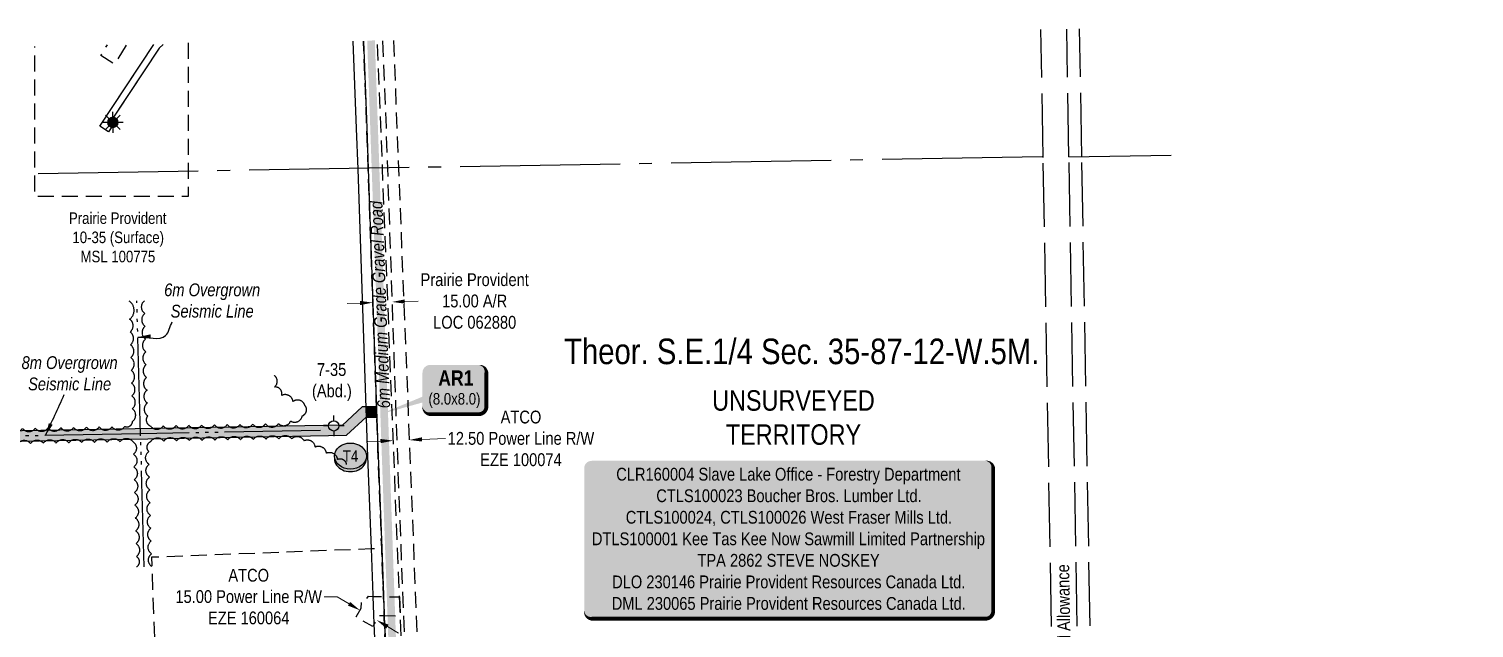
# Model space of a CAD drawing. Extents: x 571054 to 575687, y 6270459 to 6274187.
# Drawn here: x 573933 to 575063, y 6271845 to 6272313 of the extents above; entities that cross this region are included whole.
import ezdxf
from ezdxf.enums import TextEntityAlignment as Align

# ---------------------------------------------------------------- set-up
doc = ezdxf.new("R2010")
doc.units = 0
doc.header["$LTSCALE"] = 5
doc.header["$PDMODE"] = 34
doc.header["$PDSIZE"] = 0.03
for name, pattern in [('0', [1, 1, 0]), ('foc-ACCESSROAD', [3.75, 2.5, -1.25]), ('foc-FLOWLINE', [3.75, 2.5, -1.25]), ('foc-QUARTERLINE', [33, 25, -3, 2, -3]), ('foc-SEISMIC', [20.5, 15, -1, 0.5, -1, 0.5, -1, 0.5, -1]), ('foc-UNSURVEYED', [12.5, 10, -2.5])]:
    doc.linetypes.add(name, pattern=pattern)
doc.layers.get('Defpoints').update_dxf_attribs({"color": 9})
for name, color, linetype in [('AS-ROADS', 254, 'Continuous'), ('AS-SEISMIC', 224, 'foc-SEISMIC'), ('C-SYMBOL', 7, 'Continuous'), ('F-AR', 190, 'foc-ACCESSROAD'), ('F-EZE', 190, 'foc-FLOWLINE'), ('F-RW', 190, 'Continuous'), ('F-WS', 190, 'foc-ACCESSROAD'), ('F-WS-S', 190, 'Continuous'), ('L-QSEC', 8, 'foc-QUARTERLINE'), ('L-ROAD-T', 7, 'Continuous'), ('L-SECLBL', 7, 'Continuous'), ('L-SECQ', 8, 'foc-QUARTERLINE'), ('L-UNS-T', 3, 'Continuous'), ('L-USEC', 7, 'foc-UNSURVEYED'), ('P-CROSSINGS', 250, 'Continuous'), ('P-TEMP-BLOCKS', 250, 'Continuous'), ('P-TEMP-H', 41, 'Continuous'), ('P-TEMP_ACCESS ROAD', 46, 'Continuous'), ('P-WORKAREA', 113, 'Continuous'), ('P-WORKAREA-H', 111, 'Continuous'), ('T-BUSH', 110, '0')]:
    doc.layers.add(name, color=color, linetype=linetype)
for name, color, linetype, lineweight in [('F-AR-T', 190, 'Continuous', 9), ('F-EZE-T', 190, 'Continuous', 9), ('F-WS-T', 190, 'Continuous', 9), ('T-TEXT', 48, 'Continuous', 18)]:
    doc.layers.add(name, color=color, linetype=linetype, lineweight=lineweight)
doc.styles.add('175L', font='ARIALN.TTF', dxfattribs={"height": 20})
doc.styles.add('80', font='ARIALN.TTF', dxfattribs={"height": 10})
doc.styles.add('80CG', font='ARIALN.TTF', dxfattribs={"height": 10})
doc.styles.add('80L', font='ARIALN.TTF', dxfattribs={"height": 10})
doc.styles.add('80LS', font='ARIALNI.TTF', dxfattribs={"height": 10})
doc.styles.add('BOLD', font='ARIALNB.TTF')
doc.dimstyles.new('Compass 5 000', dxfattribs={"dimscale": 5, "dimtxt": 9, "dimasz": 2, "dimexe": 0.2, "dimexo": 0.0625, "dimgap": 0.5, "dimtad": 0, "dimtih": 1, "dimtoh": 1, "dimzin": 0, "dimdsep": 46, "dimtxsty": '80CG', "dimcen": 0.1, "dimse1": 1, "dimse2": 1, "dimclrd": 256, "dimclrt": 256, "dimaunit": 1, "dimadec": 4, "dimazin": 0, "dimtfac": 0.06, "dimtofl": 0, "dimtmove": 0, "dimatfit": 1, "dimfxl": 0.2, "dimtolj": 1, "dimtzin": 0, "dimlwd": -1, "dimarcsym": 0})

# ---------------------------------------------------------------- blocks, each defined once
blk = doc.blocks.new('GABD')
for p, q in [((-0.81, 0), (-1.62, 0)), ((0, 0.81), (0, 1.62)), ((1.62, 0), (0.81, 0)), ((0, -0.81), (0, -1.62))]:
    blk.add_line(p, q)
blk.add_circle((0, 0), 0.8)
blk = doc.blocks.new('*D416')
at = {"layer": 'Defpoints', "color": 0, "transparency": 16777216}
for p in [(574230.7, 6271992.1), (574221, 6271921.1), (574233.5, 6271921.6)]:
    blk.add_point(p, dxfattribs=at)
at = {"layer": 'F-EZE-T', "transparency": 16777216}
for p, q in [((574208.3, 6271991.3), (574198.3, 6271990.9)), ((574240.7, 6271992.5), (574259, 6271993.3))]:
    blk.add_line(p, q, dxfattribs=at)
for points in [[(574208.2, 6271992.9), (574208.3, 6271989.6), (574218.3, 6271991.6)], [(574240.7, 6271994.2), (574240.8, 6271990.9), (574230.7, 6271992.1)]]:
    blk.add_solid(points, dxfattribs=at)
at = {"layer": 'F-EZE-T', "transparency": 16777216, "insert": (574318.1, 6271993.3), "char_height": 10, "attachment_point": 5, "style": '80CG'}
blk.add_mtext('\\A1;ATCO\\P12.50 Power Line R/W\\PEZE 100074', dxfattribs=at)
blk = doc.blocks.new('*D419')
at = {"layer": 'Defpoints', "color": 0, "transparency": 16777216}
for p in [(574201.8, 6272112.1), (574216.8, 6272112.6), (574217.3, 6272100)]:
    blk.add_point(p, dxfattribs=at)
at = {"layer": 'F-AR-T', "transparency": 16777216}
for p, q in [((574192.3, 6272099.1), (574182.3, 6272098.8)), ((574227.3, 6272100.3), (574237.6, 6272100.7))]:
    blk.add_line(p, q, dxfattribs=at)
for points in [[(574192.2, 6272100.8), (574192.3, 6272097.5), (574202.3, 6272099.5)], [(574227.2, 6272102), (574227.3, 6272098.7), (574217.3, 6272100)]]:
    blk.add_solid(points, dxfattribs=at)
at = {"layer": 'F-AR-T', "transparency": 16777216, "insert": (574281.9, 6272100.7), "char_height": 10, "attachment_point": 5, "style": '80CG'}
blk.add_mtext('\\A1;Prairie Provident\\P15.00 A/R\\PLOC 062880', dxfattribs=at)
blk = doc.blocks.new('*U400')
h = blk.add_hatch(color=255)
edge = h.paths.add_edge_path()
edge.add_line((-154, -62.5), (154, -62.5))
edge.add_arc((154, -56.5), 6, 270, 360)
edge.add_line((160, -56.5), (160, 55))
edge.add_arc((154, 55), 6, 0, 90)
edge.add_line((154, 61), (-154, 61))
edge.add_arc((-154, 55), 6, 90, 180)
edge.add_line((-160, 55), (-160, -56.5))
edge.add_arc((-154, -56.5), 6, 180, 270)
at = {"color": 44, "flags": 128}
blk.add_lwpolyline([(-154, -62.5, 3, 3, 0), (154, -62.5, 3, 3, 0.414214), (160, -56.5, 3, 3, 0), (160, 55, 3, 0, 0.414214), (154, 61, 0, 0, 0), (-154, 61, 0, 0, 0.414214), (-160, 55, 0, 0, 0), (-160, -56.5, 0, 3, 0.414214)], format="xyseb", close=True, dxfattribs=at)
at = {"color": 44, "style": '80'}
blk.add_attdef('ENTER_TEXT_001', (-36, -5), '', height=10, dxfattribs=at)
blk = doc.blocks.new('*D424')
at = {"layer": 'Defpoints', "color": 0, "transparency": 16777216}
for p in [(574192.3, 6271858.9), (574192.9, 6271860.1), (574205.8, 6271852.4)]:
    blk.add_point(p, dxfattribs=at)
at = {"layer": 'F-EZE-T', "transparency": 16777216}
for p, q in [((574174.3, 6271869.6), (574164.3, 6271869.6)), ((574183.7, 6271864), (574174.3, 6271869.6)), ((574213.8, 6271846.2), (574222.4, 6271841.2))]:
    blk.add_line(p, q, dxfattribs=at)
for points in [[(574184.5, 6271865.5), (574182.8, 6271862.6), (574192.3, 6271858.9)], [(574214.6, 6271847.7), (574212.9, 6271844.8), (574205.2, 6271851.3)]]:
    blk.add_solid(points, dxfattribs=at)
at = {"layer": 'F-EZE-T', "transparency": 16777216, "insert": (574105.2, 6271869.6), "char_height": 10, "attachment_point": 5, "style": '80CG'}
blk.add_mtext('\\A1;ATCO\\P15.00 Power Line R/W\\PEZE 160064', dxfattribs=at)
blk = doc.blocks.new('GAS')
h = blk.add_hatch(color=255)
h.dxf.hatch_style = 1
edge = h.paths.add_edge_path()
edge.add_arc((0, 0), 0.9, 0, 360)
for p, q in [((-0.81, 0), (-1.62, 0)), ((-0.57, 0.57), (-1.14, 1.14)), ((0, 0.81), (0, 1.62)), ((0.57, 0.57), (1.14, 1.14)), ((1.62, 0), (0.81, 0)), ((-0.57, -0.57), (-1.14, -1.14)), ((0, -0.81), (0, -1.62)), ((1.14, -1.14), (0.57, -0.57))]:
    blk.add_line(p, q)
blk.add_circle((0, 0), 0.8)
blk = doc.blocks.new('Well_proximity')
h = blk.add_hatch(color=191)
h.dxf.hatch_style = 1
edge = h.paths.add_edge_path()
edge.add_ellipse((0, 0), major_axis=(-12.5, 0), ratio=0.816297, start_angle=0, end_angle=360)
h = blk.add_hatch(color=250)
h.dxf.hatch_style = 1
edge = h.paths.add_edge_path()
edge.add_ellipse((0, -2), major_axis=(-12.5, 0), ratio=0.816297, start_angle=0, end_angle=180)
edge.add_line((12.5, -2), (12.5, 0))
edge.add_ellipse((0, 0), major_axis=(-12.5, 0), ratio=0.816297, start_angle=0, end_angle=180, ccw=False)
edge.add_line((-12.5, 0), (-12.5, -2))
at = {"color": 250}
blk.add_ellipse((0, 0), major_axis=(-12.5, 0), ratio=0.816297, dxfattribs=at)
blk.add_ellipse((0, -2), major_axis=(-12.5, 0), ratio=0.816297, start_param=0, end_param=3.141593, dxfattribs=at)
at = {"color": 250, "style": '80L'}
blk.add_attdef('CROSSING', text='', height=9, dxfattribs=at).set_placement((0.1, 0), align=Align.MIDDLE_CENTER)
blk = doc.blocks.new('*U607')
h = blk.add_hatch(color=111)
edge = h.paths.add_edge_path()
edge.add_line((-19, -20), (19, -20))
edge.add_arc((19, -14), 6, 270, 360)
edge.add_line((25, -14), (25, 12.5))
edge.add_arc((19, 12.5), 6, 0, 90)
edge.add_line((19, 18.5), (-19, 18.5))
edge.add_arc((-19, 12.5), 6, 90, 180)
edge.add_line((-25, 12.5), (-25, -14))
edge.add_arc((-19, -14), 6, 180, 270)
at = {"color": 250, "flags": 128}
blk.add_lwpolyline([(-19, -20, 3, 3, 0), (19, -20, 3, 3, 0.414214), (25, -14, 3, 3, 0), (25, 12.5, 3, 0, 0.414214), (19, 18.5, 0, 0, 0), (-19, 18.5, 0, 0, 0.414214), (-25, 12.5, 0, 0, 0), (-25, -14, 0, 3, 0.414214)], format="xyseb", close=True, dxfattribs=at)
at = {"flags": 128}
blk.add_lwpolyline([(-58.6, -20.2, 0, 7.5, 0), (0, 0, 0, 0, 0)], format="xyseb", dxfattribs=at)
at = {"color": 250}
for tag, p, height, style in [('TEMP_AREA_W1_001', (-9.2, 2.2), 12, 'BOLD'), ('ENTER_TEXT_001', (-30.7, -12.5), 9, '80')]:
    blk.add_attdef(tag, p, '', height=height, dxfattribs=dict(at, style=style))

msp = doc.modelspace()

# ---------------------------------------------------------------- hatches: boundary and pattern name
at = {"layer": 'P-TEMP-H'}
h = msp.add_hatch(color=256, dxfattribs=at)
h.dxf.hatch_style = 1
h.paths.add_polyline_path([(573688.797, 6271963.084), (573694.283, 6271963.181), (573694.911, 6271957.393), (573771.547, 6271960.118), (573818.232, 6271981.35), (573838.041, 6271989.218), (573913.472, 6271990.949), (574181.74, 6271995.848), (574197, 6272009.939), (574197.355, 6272009.942), (574197.08, 6272017.936), (574193.842, 6272017.907), (574178.551, 6272003.787), (573913.308, 6271998.943), (573836.423, 6271997.18), (573815.098, 6271988.71), (573769.679, 6271968.054), (573690.636, 6271965.242)])
at = {"layer": 'P-WORKAREA-H'}
h = msp.add_hatch(color=256, dxfattribs=at)
h.dxf.hatch_style = 1
h.paths.add_polyline_path([(574197.08, 6272017.936), (574197.355, 6272009.942), (574205.354, 6272010.014), (574205.079, 6272018.008)])

# ---------------------------------------------------------------- linework, layer by layer
at = {"layer": 'AS-ROADS', "const_width": 5.997, "flags": 128}
msp.add_lwpolyline([(574200.835, 6272304.377), (574223.876, 6271652.077), (574225.267, 6271607.421), (574227.547, 6271580.773), (574235.565, 6271562.019), (574246.501, 6271552.986), (574261.447, 6271549.388), (574276.886, 6271548.854), (574295.72, 6271548.951), (574317.712, 6271549.629), (574330.308, 6271549.148), (574354.109, 6271550.573), (574404.272, 6271551.864), (574454.413, 6271553.511), (574504.358, 6271555.424), (574554.485, 6271557.124), (574604.662, 6271558.388), (574654.771, 6271559.858), (574704.736, 6271561.343), (574754.846, 6271562.877), (574804.897, 6271564.568), (575564.996, 6271585.437)], dxfattribs=at)
at = {"layer": 'AS-SEISMIC'}
for p, q in [((574020.644, 6271996.905), (574017.702, 6272100.824)), ((574023.585, 6271892.985), (574020.644, 6271996.905))]:
    msp.add_line(p, q, dxfattribs=at)
at = {"layer": 'AS-SEISMIC', "flags": 128}
for points in [[(574161.218, 6271999.472), (574020.644, 6271996.905)], [(574020.644, 6271996.905), (573913.39, 6271994.946), (573837.232, 6271993.199), (573816.665, 6271985.03)]]:
    msp.add_lwpolyline(points, dxfattribs=at)
at = {"layer": 'F-EZE', "flags": 128}
for points in [[(575683.991, 6271595.578), (575564.311, 6271592.198), (575045.816, 6271577.526), (575043.434, 6271577.458), (575038.807, 6271577.328), (575036.433, 6271577.26), (574767.999, 6271569.69), (574737.847, 6271568.837), (574666.946, 6271566.834), (574502.375, 6271561.185), (574502.604, 6271547.337), (574503.276, 6271506.57), (574503.432, 6271497.126), (574488.441, 6271496.878), (574488.351, 6271506.416), (574487.688, 6271546.524), (574487.387, 6271560.709), (574328.929, 6271554.907), (574271.134, 6271557.772), (574237.78, 6271559.171), (574236.22, 6271559.503), (574230.999, 6271669.644), (574223.599, 6271856.581), (574223.005, 6271871.57), (574209.836, 6272204.25), (574205.88, 6272304.173)], [(574218.376, 6272304.384), (574222.332, 6272204.461), (574242.527, 6271694.323), (574243.119, 6271679.341), (574243.477, 6271670.302), (574247.949, 6271571.538), (574330.961, 6271568.226), (574419.546, 6271571.047), (574434.533, 6271571.524), (574466.973, 6271572.558), (574481.959, 6271573.035), (574487.18, 6271573.201), (574487.106, 6271577.827), (574502.096, 6271578.075), (574502.169, 6271573.68), (574666.49, 6271579.331), (574737.628, 6271581.237), (574767.78, 6271582.044), (575036.31, 6271589.239), (575038.67, 6271589.302), (575043.312, 6271589.427), (575045.672, 6271589.486), (575059.145, 6271589.851), (575058.385, 6271660.652)], [(574009.281, 6272300.844), (574000.218, 6272286.07), (573989.568, 6272292.603), (573994.767, 6272301.078)], [(574009.281, 6272300.844), (574000.218, 6272286.07), (573989.568, 6272292.603), (573994.47, 6272300.594)]]:
    msp.add_lwpolyline(points, dxfattribs=at)
msp.add_lwpolyline([(574223.093, 6271869.359), (574223.599, 6271856.581), (574223.687, 6271854.347), (574211.186, 6271854.64), (574207.195, 6271854.733), (574203.429, 6271848.356), (574202.156, 6271846.2), (574189.245, 6271853.824), (574193.247, 6271860.6), (574193.369, 6271865.569), (574196.14, 6271865.5), (574198.755, 6271869.929), (574202.61, 6271869.838), (574210.614, 6271869.651), (574223.093, 6271869.359)], close=True, dxfattribs=at)
at = {"layer": 'F-RW'}
for points in [[(574038.422, 6272301.338), (574035.286, 6272298.474), (573997.468, 6272241.415), (573999.967, 6272239.759), (573995.55, 6272233.093), (573988.884, 6272237.511), (574031.106, 6272301.214)], [(574018.002, 6272272.397), (573997.468, 6272241.415), (573999.967, 6272239.759), (573995.55, 6272233.093), (573988.884, 6272237.511), (574017.848, 6272281.21)]]:
    msp.add_lwpolyline(points, dxfattribs=at)
at = {"layer": 'F-WS', "flags": 128}
msp.add_lwpolyline([(574057.89, 6272302.488), (574057.89, 6272201.684), (574057.89, 6272182.539), (573937.941, 6272182.539), (573937.941, 6272199.662), (573937.941, 6272299.637)], dxfattribs=at)
msp.add_lwpolyline([(574191.944, 6271756.738), (574035.093, 6271750.806), (574029.385, 6271900.666), (574201.186, 6271907.19), (574209.172, 6271907.514), (574210.562, 6271871.033), (574210.614, 6271869.651), (574211.133, 6271856.043), (574211.186, 6271854.64), (574214.879, 6271757.675), (574206.9, 6271757.344), (574191.944, 6271756.738)], close=True, dxfattribs=at)
at = {"layer": 'L-QSEC'}
msp.add_line((574746.577, 6272213.359), (574826.411, 6272214.726), dxfattribs=at)
at = {"layer": 'L-SECQ'}
msp.add_line((574725.506, 6272213.407), (573919.213, 6272199.788), dxfattribs=at)
at = {"layer": 'L-USEC'}
for p, q in [((574726.469, 6272213.014), (574724.704, 6272312.956)), ((574746.577, 6272213.369), (574744.812, 6272313.297)), ((574756.626, 6272213.53), (574754.862, 6272313.467)), ((574740.675, 6271408.752), (574726.469, 6272213.014)), ((574760.783, 6271409.107), (574746.577, 6272213.369)), ((574770.832, 6271409.269), (574756.626, 6272213.53))]:
    msp.add_line(p, q, dxfattribs=at)
at = {"layer": 'P-WORKAREA'}
msp.add_lwpolyline([(574197.08, 6272017.936), (574197.355, 6272009.942), (574205.354, 6272010.014), (574205.079, 6272018.008)], close=True, dxfattribs=at)
at = {"layer": 'T-BUSH', "flags": 128}
for points in [[(573818.446, 6272096.516, 0.52056705), (573818.824, 6272086.528, 0.52056705), (573819.202, 6272076.539, 0.52056705), (573819.58, 6272066.55, 0.52056705), (573819.958, 6272056.562, 0.52056705), (573820.337, 6272046.573, 0.52056705), (573820.715, 6272036.585, 0.52056705), (573821.093, 6272026.596, 0.52056705), (573821.471, 6272016.607, 0.52056705), (573821.849, 6272006.619, 0.52056705), (573822.228, 6271996.63, 0.52056705), (573828.935, 6271996.357, 0.52056705), (573838.392, 6271999.225, 0.52056705), (573848.385, 6271999.454, 0.52056705), (573858.378, 6271999.683, 0.52056705), (573868.372, 6271999.912, 0.52056705), (573878.365, 6272000.142, 0.52056705), (573888.358, 6272000.371, 0.52056705), (573898.351, 6272000.6, 0.52056705), (573908.344, 6272000.829, 0.52056705), (573918.338, 6272001.035, 0.52056705), (573928.332, 6272001.217, 0.52056705), (573938.326, 6272001.4, 0.52056705), (573948.32, 6272001.582, 0.52056705), (573958.314, 6272001.765, 0.52056705), (573968.308, 6272001.947, 0.52056705), (573978.302, 6272002.13, 0.52056705), (573988.296, 6272002.312, 0.52056705), (573998.29, 6272002.495, 0.52056705), (574008.285, 6272002.677, 0.52056705), (574014.37, 6272006.591, 0.52056705), (574014.087, 6272016.583, 0.52056705), (574013.804, 6272026.574, 0.52056705), (574013.521, 6272036.566, 0.52056705), (574013.238, 6272046.558, 0.52056705), (574012.956, 6272056.55, 0.52056705), (574012.673, 6272066.541, 0.52056705), (574012.39, 6272076.533, 0.52056705), (574012.107, 6272086.525, 0.52056705), (574011.706, 6272100.685, 0.52056705)], [(574023.698, 6272100.964, 0.52056705), (574023.981, 6272090.972, 0.52056705), (574024.264, 6272080.98, 0.52056705), (574024.547, 6272070.988, 0.52056705), (574024.83, 6272060.997, 0.52056705), (574025.112, 6272051.005, 0.52056705), (574025.395, 6272041.013, 0.52056705), (574025.678, 6272031.021, 0.52056705), (574025.961, 6272021.03, 0.52056705), (574026.244, 6272011.038, 0.52056705), (574028.435, 6272003.045, 0.52056705), (574038.429, 6272003.228, 0.52056705), (574048.423, 6272003.41, 0.52056705), (574058.417, 6272003.593, 0.52056705), (574068.411, 6272003.775, 0.52056705), (574078.405, 6272003.958, 0.52056705), (574088.399, 6272004.14, 0.52056705), (574098.393, 6272004.323, 0.52056705), (574108.387, 6272004.505, 0.52056705), (574118.381, 6272004.688, 0.52056705), (574128.376, 6272004.871, 0.52056705), (574137.989, 6272006.861, 0.52056705), (574147.097, 6272010.964, 0.52056705), (574149.206, 6272019, 0.52056705), (574139.803, 6272022.148, 0.52056705), (574131.022, 6272026.923, 0.52056705), (574125.274, 6272033.541, 0.52056705), (574125.108, 6272042.536, 0.52056705)], [(573826.862, 6271874.217, -0.52056705), (573826.484, 6271884.205, -0.52056705), (573826.106, 6271894.194, -0.52056705), (573825.728, 6271904.182, -0.52056705), (573825.35, 6271914.171, -0.52056705), (573824.971, 6271924.16, -0.52056705), (573824.593, 6271934.148, -0.52056705), (573824.215, 6271944.137, -0.52056705), (573823.837, 6271954.125, -0.52056705), (573823.459, 6271964.114, -0.52056705), (573823.08, 6271974.103, -0.52056705), (573825.674, 6271982.155, -0.52056705), (573834.964, 6271985.845, -0.52056705), (573844.693, 6271987.371, -0.52056705), (573854.686, 6271987.6, -0.52056705), (573864.68, 6271987.83, -0.52056705), (573874.673, 6271988.059, -0.52056705), (573884.666, 6271988.288, -0.52056705), (573894.659, 6271988.517, -0.52056705), (573904.652, 6271988.747, -0.52056705), (573914.645, 6271988.97, -0.52056705), (573924.639, 6271989.153, -0.52056705), (573934.634, 6271989.335, -0.52056705), (573944.628, 6271989.518, -0.52056705), (573954.622, 6271989.701, -0.52056705), (573964.616, 6271989.883, -0.52056705), (573974.61, 6271990.066, -0.52056705), (573984.604, 6271990.248, -0.52056705), (573994.598, 6271990.431, -0.52056705), (574004.592, 6271990.613, -0.52056705), (574014.586, 6271990.796, -0.52056705), (574015.093, 6271981.038, -0.52056705), (574015.376, 6271971.047, -0.52056705), (574015.659, 6271961.055, -0.52056705), (574015.942, 6271951.063, -0.52056705), (574016.224, 6271941.071, -0.52056705), (574016.507, 6271931.08, -0.52056705), (574016.79, 6271921.088, -0.52056705), (574017.073, 6271911.096, -0.52056705), (574017.356, 6271901.104, -0.52056705), (574017.589, 6271892.846, -0.52056705)], [(574029.581, 6271893.125, -0.52056705), (574029.298, 6271903.117, -0.52056705), (574029.016, 6271913.108, -0.52056705), (574028.733, 6271923.1, -0.52056705), (574028.45, 6271933.092, -0.52056705), (574028.167, 6271943.084, -0.52056705), (574027.884, 6271953.075, -0.52056705), (574027.601, 6271963.067, -0.52056705), (574027.319, 6271973.059, -0.52056705), (574027.036, 6271983.051, -0.52056705), (574028.834, 6271991.056, -0.52056705), (574038.828, 6271991.238, -0.52056705), (574048.822, 6271991.421, -0.52056705), (574058.817, 6271991.603, -0.52056705), (574068.811, 6271991.786, -0.52056705), (574078.805, 6271991.968, -0.52056705), (574088.799, 6271992.151, -0.52056705), (574098.793, 6271992.333, -0.52056705), (574108.787, 6271992.516, -0.52056705), (574118.781, 6271992.698, -0.52056705), (574128.775, 6271992.881, -0.52056705), (574138.769, 6271993.063, -0.52056705), (574148.35, 6271991.601, -0.52056705), (574157.072, 6271986.717, -0.52056705), (574165.793, 6271981.833, -0.52056705), (574174.514, 6271976.949, -0.52056705), (574181.506, 6271973.035, -0.52056705)]]:
    msp.add_lwpolyline(points, format="xyb", dxfattribs=at)

# ---------------------------------------------------------------- block references
at = {"layer": 'F-WS-S'}
for name, p, xscale, yscale, zscale in [('GAS', (573998.979, 6272240.416), 4.997878399999959, 4.997878399999959, 4.997878399999959), ('GABD', (574171.659, 6272003.084), 4.999999999999938, 4.999999999999938, 4.999999999999938)]:
    msp.add_blockref(name, p, dxfattribs=dict(at, xscale=xscale, yscale=yscale, zscale=zscale))
at = {"layer": 'L-SECLBL'}
ref = msp.add_blockref('*U400', (574527.444, 6271914.846), dxfattribs=dict(at, xscale=0.99957568, yscale=0.99957568, zscale=0.99957568))
ref.add_attrib('ENTER_TEXT_001', 'CLR160004 Slave Lake Office - Forestry Department', (574392.586, 6271960.355), dxfattribs={"layer": '0', "color": 44, "height": 9.99576, "style": '80'})
ref.add_attrib('ENTER_TEXT_002', 'CTLS100023 Boucher Bros. Lumber Ltd.', (574423.903, 6271943.518), dxfattribs={"layer": '0', "color": 44, "height": 9.99576, "style": '80'})
ref.add_attrib('ENTER_TEXT_003', 'CTLS100024, CTLS100026 West Fraser Mills Ltd.', (574400.049, 6271926.681), dxfattribs={"layer": '0', "color": 44, "height": 9.99576, "style": '80'})
ref.add_attrib('ENTER_TEXT_004', 'DTLS100001 Kee Tas Kee Now Sawmill Limited Partnership', (574373.546, 6271909.844), dxfattribs={"layer": '0', "color": 44, "height": 9.99576, "style": '80'})
ref.add_attrib('ENTER_TEXT_005', 'TPA 2862 STEVE NOSKEY', (574456.065, 6271893.008), dxfattribs={"layer": '0', "color": 44, "height": 9.99576, "style": '80'})
ref.add_attrib('ENTER_TEXT_006', 'DLO 230146 Prairie Provident Resources Canada Ltd.', (574389.375, 6271876.171), dxfattribs={"layer": '0', "color": 44, "height": 9.99576, "style": '80'})
ref.add_attrib('ENTER_TEXT_007', 'DML 230065 Prairie Provident Resources Canada Ltd.', (574389.061, 6271859.334), dxfattribs={"layer": '0', "color": 44, "height": 9.99576, "style": '80'})
at = {"layer": 'P-CROSSINGS', "xscale": 0.99957568, "yscale": 0.99957568, "zscale": 0.99957568}
msp.add_blockref('Well_proximity', (574184.726, 6271979.535), dxfattribs=at).add_auto_attribs({'CROSSING': 'T4'})
at = {"layer": 'P-TEMP-BLOCKS'}
ref = msp.add_blockref('*U607', (574266.076, 6272032.256), dxfattribs=dict(at, xscale=0.99957568, yscale=0.99957568, zscale=0.99957568))
ref.add_attrib('TEMP_AREA_W1_001', 'AR1', (574253.455, 6272034.5), dxfattribs={"layer": '0', "color": 250, "height": 11.9949, "style": 'BOLD'})
ref.add_attrib('ENTER_TEXT_001', '(8.0x8.0)', (574245.743, 6272019.792), dxfattribs={"layer": '0', "color": 250, "height": 8.9962, "style": '80'})

# ---------------------------------------------------------------- texts
at = {"layer": 'AS-SEISMIC', "char_height": 9.99576, "width": 74.91131, "attachment_point": 2, "style": '80L'}
for s, insert in [('{\\fArial Narrow|b0|i1|c0|p34;6m Overgrown\\PSeismic Line}', (574076.65, 6272114.48)), ('{\\fArial Narrow|b0|i1|c0|p34;8m Overgrown\\PSeismic Line}', (573965.166, 6272057.571))]:
    msp.add_mtext(s, dxfattribs=dict(at, insert=insert))
at = {"layer": 'C-SYMBOL', "color": 3, "style": '175L'}
msp.add_text('Theor. S.E.1/4 Sec. 35-87-12-W.5M.', height=19.99151, dxfattribs=at).set_placement((574537.603, 6272045.378), align=Align.BOTTOM_CENTER)
at = {"layer": 'F-WS-T', "insert": (573964.2, 6272170.014), "char_height": 8.99616, "attachment_point": 1, "style": '80', "bg_fill": 3, "box_fill_scale": 1.15, "bg_fill_color": 256, "bg_fill_true_color": 256, "bg_fill_transparency": 0}
msp.add_mtext_dynamic_manual_height_columns('\\A1;\\pi0.45696;Prairie Provident{\\A0;\\P\\pi3.1847;10-35 (Surface)\\P\\pi9.4961;MSL 100775}', width=76.23991, gutter_width=45, heights=[0], dxfattribs=at)
at = {"layer": 'L-ROAD-T', "style": '80L'}
msp.add_text('Theoretic Government Road Allowance', height=9.99576, rotation=91.012465, dxfattribs=at).set_placement((574743.488, 6271795.019), align=Align.MIDDLE_CENTER)
at = {"layer": 'L-UNS-T', "color": 3, "insert": (574531.16, 6272009.548), "char_height": 15.99321, "attachment_point": 5, "style": '80L'}
msp.add_mtext_dynamic_manual_height_columns('UNSURVEYED TERRITORY', width=126.41375, gutter_width=47.5, heights=[0], dxfattribs=at)
at = {"layer": 'T-TEXT', "style": '80LS'}
msp.add_text('6m Medium Grade Gravel Road', height=9.99576, rotation=92.181111, dxfattribs=at).set_placement((574207.77, 6272097.895), align=Align.MIDDLE_CENTER)

# ---------------------------------------------------------------- dimensions: what is measured, and where the dimension line sits
at = {"layer": 'F-EZE-T'}
for base, p1, p2, angle, text, picture, middle in [((574230.737, 6271992.142), (574221.044, 6271921.118), (574233.529, 6271921.612), 2.266953, 'ATCO\\P12.50 Power Line R/W\\PEZE 100074', '*D416', (574318.129, 6271993.261)), ((574192.271, 6271858.948), (574205.84, 6271852.44), (574192.93, 6271860.064), 149.436248, 'ATCO\\P15.00 Power Line R/W\\PEZE 160064', '*D424', (574105.16, 6271869.561))]:
    dim = msp.add_linear_dim(base=base, p1=p1, p2=p2, angle=angle, text=text, dimstyle='Compass 5 000', dxfattribs=at)
    dim.commit()
    dim.dimension.update_dxf_attribs({"geometry": picture, "text_midpoint": middle, "dimtype": 161})

# ---------------------------------------------------------------- leaders
at = {"layer": 'AS-SEISMIC', "path_type": 1}
for points in [[(574018.504, 6272072.494), (574040.262, 6272073.73), (574045.327, 6272084.361)], [(573946.248, 6271995.546), (573961.002, 6272027.528)]]:
    msp.add_leader(points, dimstyle='Compass 5 000', override={"dimgap": 0.5, "dimtad": 0}, dxfattribs=at)

# ---------------------------------------------------------------- next in the draw order: texts
at = {"layer": 'F-WS-T', "insert": (574154.267, 6272052.172), "char_height": 9.99235, "attachment_point": 1, "style": '80LS', "bg_fill": 2}
msp.add_mtext_dynamic_manual_height_columns('\\A1;\\pi4.3339;{\\fArial Narrow|b0|i0|c0|p34;7-35\\A0;\\P\\pi0.39417;(Abd.)}', width=30.57455, gutter_width=50, heights=[0], dxfattribs=at)

# ---------------------------------------------------------------- next in the draw order: linework, layer by layer
at = {"layer": 'F-AR', "flags": 128}
msp.add_lwpolyline([(574209.874, 6272304.24), (574212.56, 6272236.57), (574213.671, 6272204.314), (574221.16, 6271986.881), (574229.867, 6271758.275), (574232.273, 6271698.983), (574232.779, 6271686.507), (574236.987, 6271582.793), (574237.747, 6271559.746), (574328.62, 6271555.743), (574462.434, 6271560.613), (574472.143, 6271560.967), (574487.007, 6271561.509), (574487.393, 6271561.53), (574533.565, 6271564.049), (574664.269, 6271567.853), (574664.295, 6271566.743), (574664.624, 6271552.756), (574664.93, 6271539.758), (574671.911, 6271316.313), (574674.546, 6271205.305), (574659.557, 6271204.95), (574656.948, 6271314.872), (574649.936, 6271539.332), (574649.631, 6271552.33), (574536.809, 6271549.129), (574535.987, 6271549.108), (574534.799, 6271549.074), (574534.128, 6271549.052), (574502.604, 6271547.336), (574487.688, 6271546.524), (574472.69, 6271545.977), (574328.562, 6271540.731), (574304.467, 6271541.758), (574225.429, 6271545.29), (574223.213, 6271545.379), (574223.132, 6271547.839), (574221.997, 6271582.241), (574214.879, 6271757.685), (574211.186, 6271854.64), (574211.133, 6271856.043), (574210.614, 6271869.651), (574210.562, 6271871.033), (574209.172, 6271907.514), (574206.171, 6271986.296), (574198.671, 6272204.061), (574197.57, 6272236.014), (574194.872, 6272303.986)], dxfattribs=at)
at = {"layer": 'F-RW'}
for points in [[(574203.857, 6271837.148), (574203.429, 6271848.356), (574203.15, 6271855.699), (574202.61, 6271869.838), (574202.578, 6271870.688), (574201.186, 6271907.17), (574198.18, 6271985.984), (574190.674, 6272203.926), (574189.579, 6272235.718), (574186.874, 6272303.851)], [(574194.872, 6272303.986), (574197.57, 6272236.014), (574198.671, 6272204.061), (574206.171, 6271986.296), (574209.172, 6271907.514), (574210.561, 6271871.033), (574210.614, 6271869.651), (574211.133, 6271856.043), (574211.186, 6271854.64), (574214.879, 6271757.685)]]:
    msp.add_lwpolyline(points, dxfattribs=at)
at = {"layer": 'P-TEMP_ACCESS ROAD', "flags": 128}
msp.add_lwpolyline([(573688.797, 6271963.084), (573694.283, 6271963.181), (573694.911, 6271957.393), (573771.547, 6271960.118), (573818.232, 6271981.35), (573838.041, 6271989.218), (573913.472, 6271990.949), (574181.74, 6271995.848), (574197, 6272009.939), (574197.355, 6272009.942), (574197.08, 6272017.936), (574193.842, 6272017.907), (574178.551, 6272003.787), (573913.308, 6271998.943), (573836.423, 6271997.18), (573815.098, 6271988.71), (573769.679, 6271968.054), (573690.636, 6271965.242)], close=True, dxfattribs=at)

# ---------------------------------------------------------------- next in the draw order: dimensions: what is measured, and where the dimension line sits
at = {"layer": 'F-AR-T'}
dim = msp.add_linear_dim(base=(574217.264, 6272099.987), p1=(574201.838, 6272112.1), p2=(574216.829, 6272112.616), angle=1.972666, text='Prairie Provident\\P15.00 A/R\\PLOC 062880', dimstyle='Compass 5 000', dxfattribs=at)
dim.commit()
dim.dimension.update_dxf_attribs({"geometry": '*D419', "text_midpoint": (574281.937, 6272100.686), "dimtype": 161})

doc.saveas('drawing.dxf')
